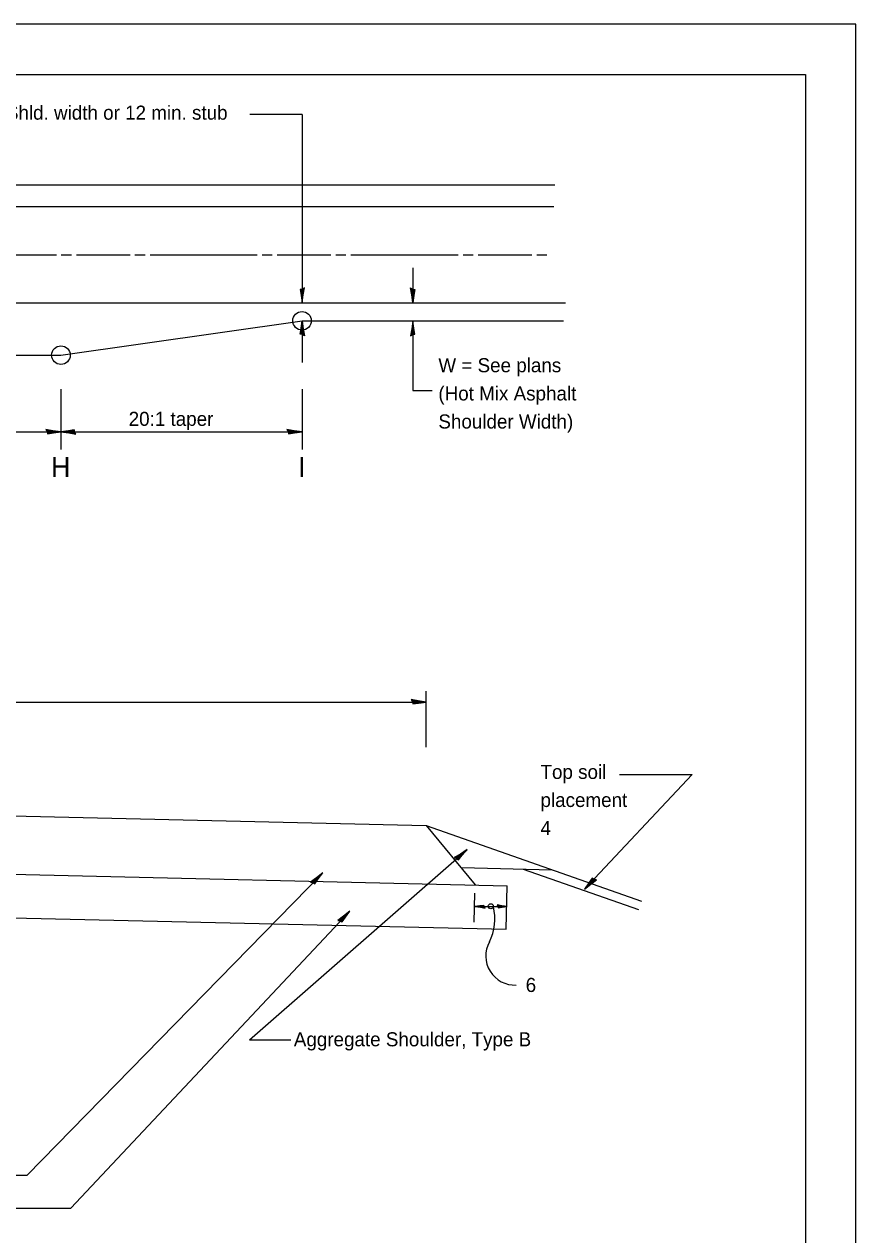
# Model space of a CAD drawing. Extents: x 0 to 2.83, y -0.11 to 1.83.
# Drawn here: x 2.144 to 2.833, y 0.829 to 1.833 of the extents above; entities that cross this region are included whole.
import ezdxf

# ---------------------------------------------------------------- set-up
doc = ezdxf.new("R2010")
doc.units = 0
for name, color, linetype in [('RD_Pr_Roadway_Dimensions', 7, 'Continuous'), ('RD_Pr_Roadway_Notes', 7, 'Continuous'), ('SH_General_Details', 7, 'Continuous'), ('SH_Printer_Plotting_Border', 7, 'Continuous')]:
    doc.layers.add(name, color=color, linetype=linetype)

msp = doc.modelspace()

# ---------------------------------------------------------------- linework, layer by layer
at = {"layer": 'RD_Pr_Roadway_Dimensions'}
for p, q in [((2.4659, 1.6312), (2.4659, 1.602)), ((2.4659, 1.5872), (2.4659, 1.5293)), ((2.174, 1.5304), (2.174, 1.4804)), ((2.374, 1.5304), (2.374, 1.4804)), ((2.4659, 1.5293), (2.482, 1.5293)), ((1.8049, 1.495), (2.2365, 1.495)), ((2.174, 1.495), (2.374, 1.495)), ((2.4769, 1.2333), (2.4769, 1.2797)), ((2.0313, 1.2708), (2.4769, 1.2708)), ((2.5168, 1.0881), (2.5173, 1.1122)), ((2.5175, 1.1011), (2.5441, 1.1011))]:
    msp.add_line(p, q, dxfattribs=at)
for points in [[(2.4657, 1.6135), (2.4675, 1.6131), (2.4667, 1.6083), (2.4659, 1.602), (2.465, 1.6087), (2.464, 1.6145), (2.4657, 1.6135), (2.4669, 1.613), (2.4659, 1.6062), (2.4646, 1.6136), (2.4661, 1.6125), (2.4659, 1.6094), (2.4654, 1.6124)], [(2.4657, 1.5757), (2.4675, 1.5761), (2.4667, 1.581), (2.4659, 1.5872), (2.465, 1.5806), (2.464, 1.5747), (2.4657, 1.5757), (2.4669, 1.5763), (2.4659, 1.583), (2.4646, 1.5756), (2.4661, 1.5767), (2.4659, 1.5798), (2.4654, 1.5768)], [(2.1626, 1.4952), (2.1629, 1.4935), (2.1678, 1.4942), (2.174, 1.495), (2.1674, 1.496), (2.1615, 1.497), (2.1626, 1.4952), (2.1631, 1.4941), (2.1698, 1.4951), (2.1624, 1.4964), (2.1635, 1.4949), (2.1666, 1.4951), (2.1637, 1.4955)], [(2.3626, 1.4952), (2.3629, 1.4935), (2.3678, 1.4942), (2.374, 1.495), (2.3674, 1.496), (2.3615, 1.497), (2.3626, 1.4952), (2.3631, 1.4941), (2.3698, 1.4951), (2.3624, 1.4964), (2.3635, 1.4949), (2.3666, 1.4951), (2.3637, 1.4955)], [(2.1855, 1.4949), (2.1851, 1.4966), (2.1803, 1.4959), (2.174, 1.495), (2.1807, 1.4941), (2.1865, 1.4931), (2.1855, 1.4949), (2.185, 1.496), (2.1782, 1.495), (2.1856, 1.4937), (2.1845, 1.4952), (2.1814, 1.495), (2.1844, 1.4945)], [(2.4655, 1.271), (2.4659, 1.2693), (2.4707, 1.27), (2.4769, 1.2708), (2.4703, 1.2718), (2.4644, 1.2728), (2.4655, 1.271), (2.466, 1.2699), (2.4728, 1.2708), (2.4654, 1.2721), (2.4664, 1.2707), (2.4696, 1.2709), (2.4666, 1.2713)], [(2.5251, 1.101), (2.5249, 1.1021), (2.5216, 1.1017), (2.5175, 1.1011), (2.5219, 1.1005), (2.5258, 1.0998), (2.5251, 1.101), (2.5248, 1.1018), (2.5203, 1.1011), (2.5252, 1.1002), (2.5245, 1.1012), (2.5224, 1.1011), (2.5244, 1.1008)], [(2.5365, 1.1012), (2.5368, 1.1001), (2.54, 1.1006), (2.5441, 1.1011), (2.5397, 1.1017), (2.5358, 1.1024), (2.5365, 1.1012), (2.5368, 1.1005), (2.5414, 1.1011), (2.5364, 1.102), (2.5371, 1.101), (2.5392, 1.1012), (2.5372, 1.1015)]]:
    msp.add_lwpolyline(points, dxfattribs=at)
msp.add_circle((2.5306, 1.1013), 0.00208, dxfattribs=at)
for centre, radius, start, end in [((2.4921, 1.0908), 0.0419, 333.0326, 14.0549), ((2.5507, 1.0602), 0.0243, 151.3281, 272.3003)]:
    msp.add_arc(centre, radius, start, end, dxfattribs=at)
at = {"layer": 'RD_Pr_Roadway_Notes'}
for p, q in [((2.374, 1.7584), (2.3307, 1.7584)), ((2.374, 1.7584), (2.374, 1.602)), ((2.374, 1.5872), (2.374, 1.5527)), ((2.6083, 1.1156), (2.6977, 1.2108)), ((2.6373, 1.2108), (2.6977, 1.2108)), ((2.3304, 0.9905), (2.511, 1.1484)), ((2.1459, 0.8783), (2.3912, 1.129)), ((2.1822, 0.8507), (2.4137, 1.0974)), ((2.3304, 0.9905), (2.3647, 0.9905)), ((1.9601, 0.8783), (2.1459, 0.8783)), ((1.8124, 0.8507), (2.1822, 0.8507))]:
    msp.add_line(p, q, dxfattribs=at)
for points in [[(2.3742, 1.6135), (2.3725, 1.6131), (2.3732, 1.6083), (2.374, 1.602), (2.375, 1.6087), (2.376, 1.6145), (2.3742, 1.6135), (2.3731, 1.613), (2.3741, 1.6062), (2.3754, 1.6136), (2.3739, 1.6125), (2.3741, 1.6094), (2.3745, 1.6124)], [(2.3742, 1.5757), (2.3725, 1.5761), (2.3732, 1.581), (2.374, 1.5872), (2.375, 1.5806), (2.376, 1.5747), (2.3742, 1.5757), (2.3731, 1.5763), (2.3741, 1.583), (2.3754, 1.5756), (2.3739, 1.5767), (2.3741, 1.5798), (2.3745, 1.5768)], [(2.5022, 1.141), (2.5037, 1.14), (2.5068, 1.1437), (2.511, 1.1484), (2.5054, 1.1447), (2.5003, 1.1417), (2.5022, 1.141), (2.5034, 1.1405), (2.5078, 1.1457), (2.5014, 1.1418), (2.5032, 1.1414), (2.5054, 1.1436), (2.5028, 1.142)], [(2.383, 1.1209), (2.3845, 1.12), (2.3874, 1.124), (2.3912, 1.129), (2.3859, 1.1249), (2.3811, 1.1214), (2.383, 1.1209), (2.3842, 1.1205), (2.3882, 1.126), (2.3821, 1.1216), (2.3839, 1.1214), (2.386, 1.1238), (2.3836, 1.1219)], [(2.6163, 1.1238), (2.6148, 1.1247), (2.612, 1.1207), (2.6083, 1.1156), (2.6136, 1.1198), (2.6183, 1.1234), (2.6163, 1.1238), (2.6151, 1.1242), (2.6112, 1.1186), (2.6172, 1.1231), (2.6154, 1.1233), (2.6134, 1.1209), (2.6158, 1.1228)], [(2.4058, 1.0892), (2.4073, 1.0883), (2.4101, 1.0923), (2.4137, 1.0974), (2.4085, 1.0932), (2.4038, 1.0896), (2.4058, 1.0892), (2.4069, 1.0888), (2.4109, 1.0944), (2.4048, 1.0899), (2.4067, 1.0897), (2.4086, 1.0921), (2.4063, 1.0902)]]:
    msp.add_lwpolyline(points, dxfattribs=at)
at = {"layer": 'SH_General_Details'}
for p, q in [((2.8333, 1.8333), (0, 1.8333)), ((2.8333, 0), (2.8333, 1.8333)), ((0.2518, 1.7), (2.5837, 1.7)), ((0.2533, 1.682), (2.583, 1.682)), ((0.2525, 1.602), (2.5925, 1.602)), ((2.174, 1.5587), (2.374, 1.5872)), ((2.374, 1.5872), (2.5909, 1.5872)), ((1.8049, 1.5587), (2.174, 1.5587)), ((2.174, 1.5587), (2.174, 1.5587)), ((1.3199, 1.1951), (2.4769, 1.1684)), ((2.4769, 1.1684), (2.5175, 1.119)), ((2.4769, 1.1684), (2.6557, 1.1056)), ((2.4769, 1.1684), (2.4769, 1.1684)), ((1.3188, 1.1466), (2.5441, 1.1184)), ((2.5064, 1.1334), (2.5814, 1.1317)), ((2.5575, 1.1322), (2.6532, 1.0986)), ((2.5433, 1.0823), (2.5441, 1.1184)), ((1.3228, 1.1104), (2.5433, 1.0823))]:
    msp.add_line(p, q, dxfattribs=at)
msp.add_lwpolyline([(0.1667, 1.7917), (2.7917, 1.7917), (2.7917, 0.0417), (0.1667, 0.0417)], close=True, dxfattribs=at)
for points in [[(2.0813, 1.642), (2.1702, 1.642)], [(2.1743, 1.642), (2.1827, 1.642)], [(2.1868, 1.642), (2.2313, 1.642)], [(2.2354, 1.642), (2.2438, 1.642)], [(2.2479, 1.642), (2.3368, 1.642)], [(2.341, 1.642), (2.3493, 1.642)], [(2.3535, 1.642), (2.3979, 1.642)], [(2.4021, 1.642), (2.4104, 1.642)], [(2.4146, 1.642), (2.5035, 1.642)], [(2.5077, 1.642), (2.516, 1.642)], [(2.5202, 1.642), (2.5646, 1.642)], [(2.5688, 1.642), (2.5771, 1.642)]]:
    msp.add_lwpolyline(points, dxfattribs=at)
for centre in [(2.374, 1.5872), (2.174, 1.5587)]:
    msp.add_circle(centre, 0.00769, dxfattribs=at)
at = {"layer": 'SH_Printer_Plotting_Border'}
msp.add_lwpolyline([(0, 0), (2.8333, 0), (2.8333, 1.8333), (0, 1.8333)], close=True, dxfattribs=at)

# ---------------------------------------------------------------- texts
at = {"layer": 'RD_Pr_Roadway_Dimensions'}
for s, height, p in [('W = See plans', 0.011667, (2.4871, 1.5445)), ('(Hot Mix Asphalt ', 0.011667, (2.4871, 1.5211)), ('20:1 taper', 0.01167, (2.2302, 1.5)), ('Shoulder Width)', 0.011667, (2.4871, 1.4978)), ('H', 0.0167, (2.1658, 1.4575)), ('I', 0.0167, (2.3707, 1.4575)), ('6', 0.0117, (2.5595, 1.0302))]:
    msp.add_text(s, height=height, dxfattribs=at).set_placement(p)
at = {"layer": 'RD_Pr_Roadway_Notes'}
for s, height, p in [('Hot Mix Asphalt Shld. width or 12 min. stub', 0.011667, (2.0148, 1.7541)), ('Top soil', 0.01167, (2.5718, 1.207)), ('placement', 0.01167, (2.5718, 1.1837)), ('4', 0.0117, (2.5718, 1.1604)), ('Aggregate Shoulder, Type B', 0.011667, (2.3672, 0.9851))]:
    msp.add_text(s, height=height, dxfattribs=at).set_placement(p)

doc.saveas('drawing.dxf')
